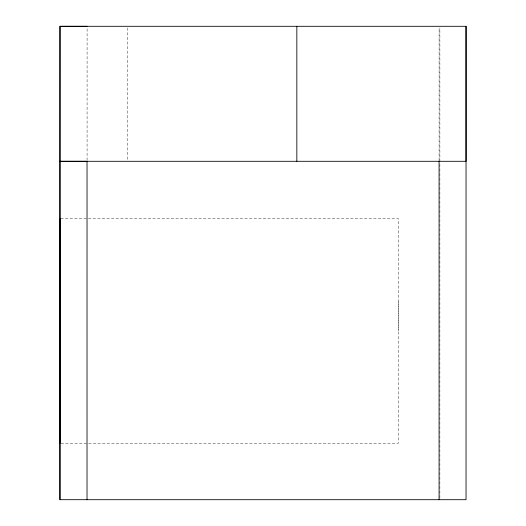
<?xml version="1.0" encoding="UTF-8"?>
<svg xmlns="http://www.w3.org/2000/svg" width="526" height="526" viewBox="0 0 526 526"><rect width="100%" height="100%" fill="white"/><g stroke="black" fill="none" stroke-linecap="round" stroke-linejoin="round"><path stroke-width="0.39" stroke-dasharray="2.63 1.97" d="M87.079 160.272L87.099 27.957M439.092 160.266L439.092 27.944M439.874 498.056L439.881 162.731M439.881 161.909L439.887 27.944M398.366 301.786L398.366 330.861M60.779 218.514L398.366 218.514L398.366 443.214L60.779 443.214M127.64 27.937L127.64 160.476"/><path stroke-width="0.79" d="M59.951 499.687L59.964 161.285L87.033 161.298L87.02 499.7L466.036 499.7L466.043 26.3L59.964 26.3L59.951 499.687L87.02 499.687M439.085 499.7L439.092 161.088M87.099 26.313L60.03 26.3L59.964 161.298L466.043 161.298L466.043 26.3M296.842 26.3L296.842 161.298M59.964 218.514L59.964 443.214"/></g></svg>
